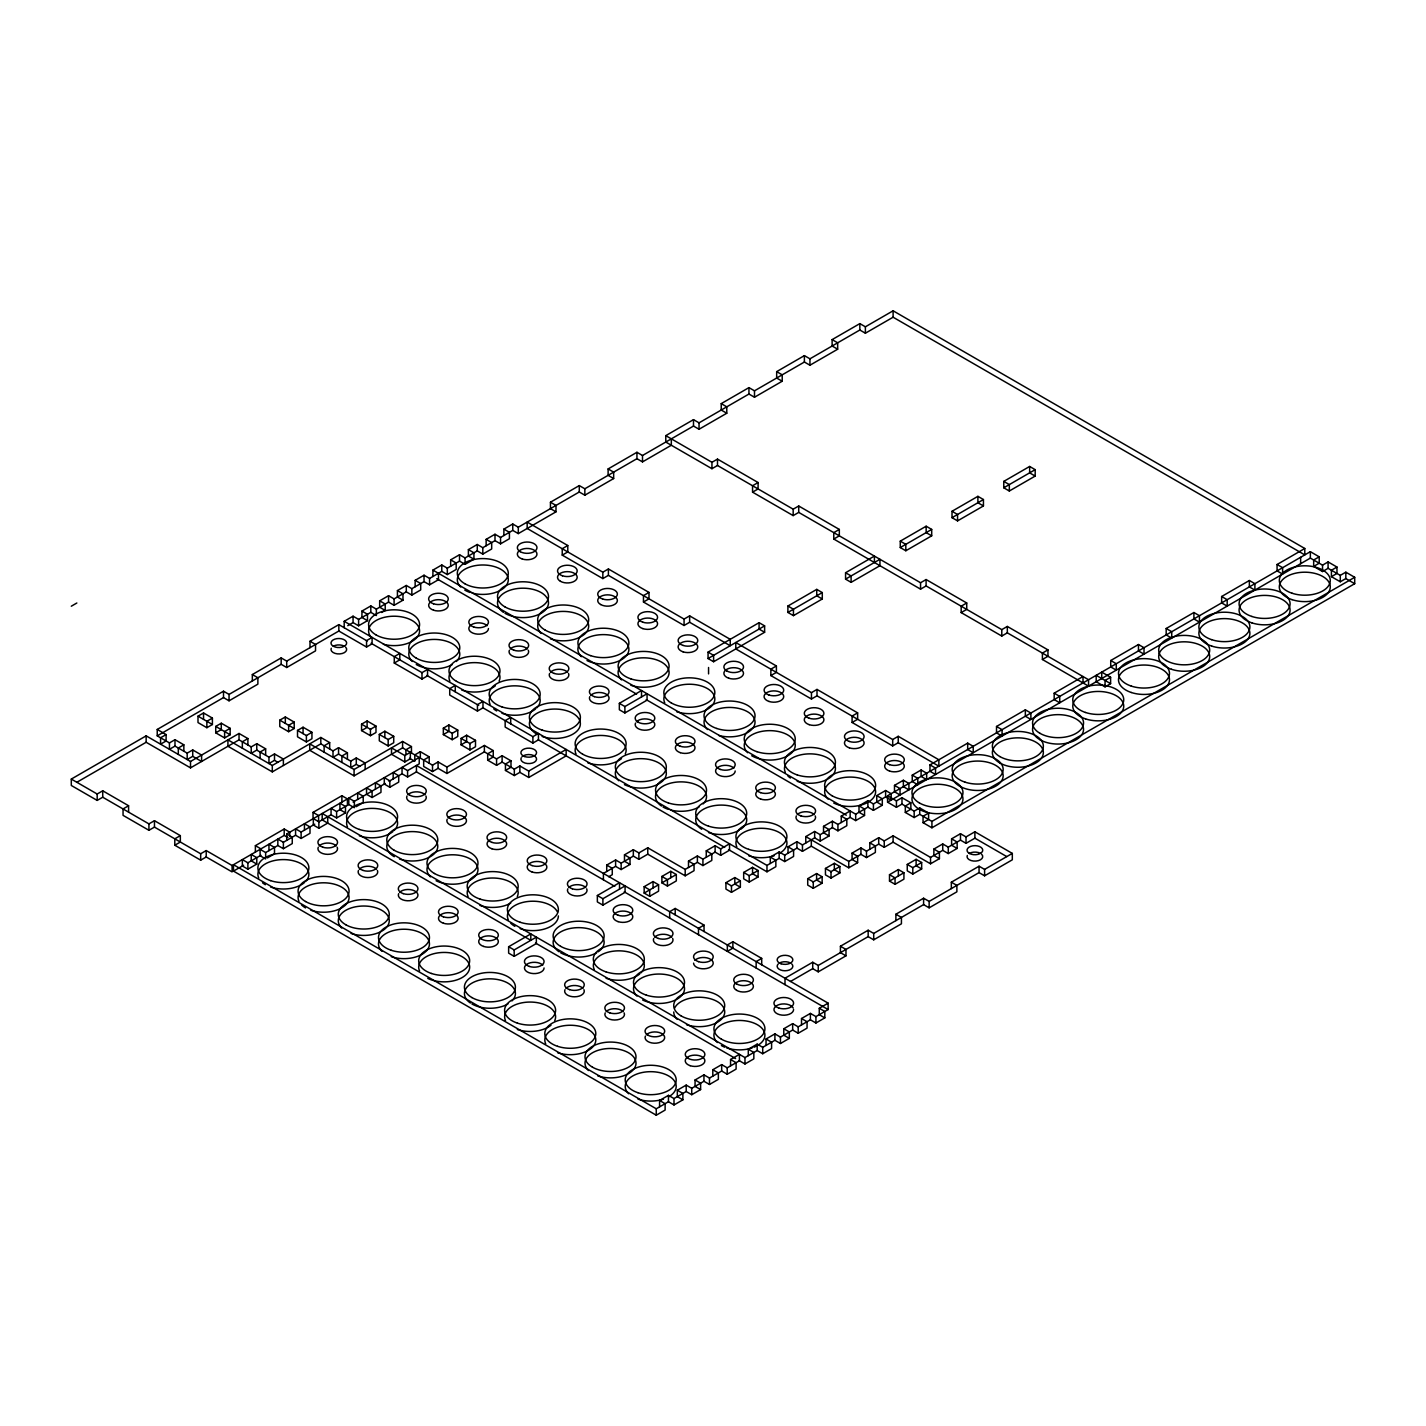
<?xml version="1.0" encoding="UTF-8"?>
<svg xmlns="http://www.w3.org/2000/svg" width="1426" height="1426" viewBox="0 0 1426 1426"><rect width="100%" height="100%" fill="white"/><g stroke="black" fill="none" stroke-linecap="round" stroke-linejoin="round"><path stroke-width="1.5" d="M71.3 606.21L76.844 603.002M344.201 627.725L344.201 621.308L353.06 616.192L358.603 619.401L370.813 612.36L376.357 615.551L376.357 609.152L370.813 605.943L361.937 611.077L361.937 617.476L367.48 620.666L367.48 614.267L361.937 611.077M379.673 600.827L385.216 604.036L385.216 610.435L379.673 607.226L379.673 600.827L388.549 595.712L394.093 598.902L406.285 591.861L411.847 595.07L420.706 589.936L420.706 583.537L415.162 580.346L415.162 586.746M397.426 590.578L402.97 593.786L402.97 600.186L397.426 596.995L397.426 590.578L406.285 585.462L411.847 588.671L424.039 581.63L429.582 584.82L438.459 579.705L438.459 573.305M415.162 580.346L424.039 575.213L429.582 578.421L441.775 571.38L447.318 574.571L456.195 569.455L456.195 563.056L450.652 559.848L450.652 566.247M432.916 576.496L432.916 570.097L441.775 564.981L447.318 568.172L459.529 561.131L465.072 564.34L473.931 559.206L473.931 552.807L468.388 549.616L468.388 556.015L473.931 559.206M450.652 559.848L459.529 554.732L465.072 557.94L477.264 550.882L482.808 554.09L491.685 548.974L491.685 542.575L486.141 539.367L486.141 545.766M468.388 549.616L477.264 544.482L482.808 547.691L495 540.65L500.544 543.841L509.421 538.725L509.421 532.326L503.877 529.117L503.877 535.516M486.141 539.367L495 534.251L500.544 537.442L512.754 530.401L518.298 533.609L555.997 511.827L555.997 505.428L550.454 502.237L550.454 508.636L555.997 511.827M503.877 529.117L512.754 524.002L518.298 527.21L579.277 491.988L584.838 495.196L613.661 478.548L613.661 472.149L608.118 468.94L608.118 475.339L613.661 478.548M550.454 502.237L579.277 485.589L584.838 488.779L636.941 458.691L642.502 461.899L671.325 445.251L671.325 438.851M608.118 468.94L636.941 452.292L642.502 455.5L693.499 426.053L699.043 429.244L726.779 413.237L726.779 406.838L721.235 403.629L721.235 410.046L726.779 413.237M839.326 529.438L833.782 532.647L833.782 539.046L839.326 535.837L839.326 529.438L798.72 505.998L793.177 509.189L717.492 465.5L711.948 468.708L665.782 442.042L665.782 435.643L693.499 419.636L699.043 422.845L748.953 394.039L754.497 397.23L782.214 381.223L782.214 374.824L776.671 371.633L776.671 378.033L782.214 381.223M721.235 403.629L748.953 387.622L754.497 390.831L804.389 362.026L809.95 365.216L837.668 349.21L837.668 342.81L832.124 339.62L832.124 346.019L837.668 349.21M776.671 371.633L804.389 355.627L809.95 358.817L859.842 330.012L865.386 333.203L893.104 317.214L1304.79 554.892L1304.79 548.493L893.104 310.797L865.386 326.804L859.842 323.613L832.124 339.62M180.336 835.636L174.792 838.827L174.792 845.226L180.336 842.035L180.336 835.636L154.471 820.699L148.928 823.889L102.725 797.223L97.182 800.414L71.3 785.476L71.3 779.077L146.147 735.852L190.514 761.466L239.033 733.463L247.892 738.579L247.892 744.978M183.847 751.217L183.847 744.818L174.988 739.702L169.444 742.91L157.234 735.852L157.234 729.452L223.508 691.2L229.051 694.409L281.172 664.32L286.715 667.511L315.538 650.862L315.538 644.463L309.995 641.272L309.995 647.671M252.331 680.968L252.331 674.551L281.172 657.903L286.715 661.111L338.835 631.023L366.553 647.03L372.097 643.821L372.097 637.422L366.553 640.63L366.553 647.03M309.995 641.272L338.835 624.624L367.248 641.04M77.057 782.161L146.147 742.269L190.514 767.865L239.033 739.862L251.226 746.903L256.769 743.695L265.646 748.828L265.646 755.227M157.234 735.852L223.508 697.599L229.051 700.808L257.874 684.159L257.874 677.76L252.331 674.551M347.748 625.675L353.06 622.592L358.603 625.8L367.48 620.666M376.357 609.152L388.549 602.111L394.093 605.301L402.97 600.186M166.111 734.586L160.568 737.777L160.568 744.176L166.111 740.985L166.111 734.586L157.234 729.452M198 716.173L203.544 712.964L212.403 718.098L212.403 724.497L206.859 727.706L198 722.572L198 716.173L212.403 724.497M381.669 612.485L385.216 610.435M212.403 718.098L206.859 721.289L206.859 727.706M187.18 753.142L187.18 759.541L192.724 756.35L201.601 761.466L201.601 755.067L192.724 749.951L187.18 753.142L174.988 746.101L169.444 749.31L169.444 742.91M71.3 779.077L97.182 794.015L102.725 790.806L128.59 805.743L128.59 812.16M183.847 744.818L178.303 748.026L178.303 754.425M215.736 726.422L221.28 723.214L230.156 728.33L230.156 734.746L224.613 737.937L215.736 732.821L215.736 726.422L230.156 734.746M215.736 732.821L221.28 729.613L221.28 723.214M230.156 728.33L224.613 731.538L224.613 737.937M562.236 555.124L567.78 551.933L567.78 545.534L562.236 548.725L562.236 555.124L602.841 578.582L608.403 575.373L684.07 619.08L689.631 615.872L730.237 639.329L730.237 645.728L689.631 622.271L684.07 625.479L643.465 602.022L643.465 595.622L649.008 592.432L649.008 598.831L643.465 602.022M665.782 435.643L711.948 462.291L717.492 459.101L758.097 482.541L758.097 488.94L752.554 492.148L752.554 485.749L758.097 482.541M128.59 805.743L123.046 808.952L123.046 815.351L148.928 830.288L154.471 827.098L200.674 853.764L206.217 850.573L232.099 865.511L284.22 835.422L287.909 837.543M247.892 738.579L242.349 741.787L242.349 748.187M279.781 720.166L285.325 716.975L294.202 722.091L294.202 728.49L288.64 731.698L279.781 726.583L279.781 720.166L294.202 728.49M394.271 663.037L399.815 659.828L399.815 653.429L394.271 656.637L394.271 663.037L421.989 679.043L427.55 675.835L427.55 669.436L421.989 672.644L371.099 643.251M294.202 722.091L288.64 725.299L288.64 731.698M283.382 765.477L283.382 759.06L274.505 753.944L268.961 757.153L256.769 750.112L251.226 753.302L251.226 746.903M265.646 748.828L260.102 752.019L260.102 758.436M297.517 730.415L303.061 727.224L311.938 732.34L311.938 738.739L306.394 741.948L297.517 736.814L297.517 730.415L306.608 735.673M311.938 732.34L306.394 735.531L306.394 741.948M278.052 762.393L274.505 760.343L268.961 763.552L268.961 757.153M567.78 545.534L527.174 522.076L527.174 528.476L602.841 572.183L608.403 568.974L649.008 592.432M347.427 759.22L347.427 752.821L338.55 747.705L333.007 750.914L320.814 743.855L272.295 771.876L227.928 746.261L227.928 739.862L272.295 765.477L320.814 737.456L329.673 742.59L329.673 748.989M329.673 742.59L324.13 745.78L324.13 752.179M361.562 724.176L367.106 720.968L375.983 726.101L375.983 732.501L370.439 735.691L361.562 730.575L361.562 724.176L370.653 729.417M361.562 730.575L367.106 727.385L367.106 720.968M375.983 726.101L370.439 729.292L370.439 735.691M365.163 769.47L365.163 763.07L356.286 757.955L350.743 761.145L338.55 754.104L333.007 757.313L333.007 750.914M347.427 752.821L341.884 756.03L341.884 762.429M379.298 734.426L384.842 731.217L393.719 736.333L393.719 742.75L388.175 745.941L379.298 740.825L379.298 734.426L388.389 739.666M393.719 736.333L388.175 739.541L388.175 745.941M359.833 766.404L356.286 764.354L350.743 767.545L350.743 761.145M752.554 492.148L793.177 515.606L798.72 512.397L920.554 582.735L926.098 579.544L966.721 602.984L966.721 609.383L961.177 612.592L961.177 606.193L966.721 602.984M614.766 886.366L416.445 771.876L407.586 776.992L402.043 773.801L402.043 767.384L407.586 770.593L419.226 763.873L419.226 757.473L402.595 747.866L354.076 775.869L309.727 750.272L309.727 743.855L354.076 769.47L402.595 741.467L411.454 746.582L411.454 752.981M174.792 845.226L200.674 860.163L206.217 856.973L232.099 871.91L232.099 865.511M411.454 746.582L405.911 749.791L405.911 754.051M443.343 728.169L448.887 724.978L457.764 730.094L457.764 736.493L452.22 739.702L443.343 734.586L443.343 728.169L452.434 733.427M477.443 711.057L482.986 707.849L482.986 701.449L477.443 704.64L477.443 711.057L449.725 695.05L449.725 688.651L455.268 685.443L455.268 691.842M404.806 755.548L410.349 752.34L410.349 758.757L404.806 761.947L391.508 754.265L391.508 747.866L404.806 755.548L404.806 761.947M443.343 734.586L448.887 731.378L448.887 724.978M255.379 852.071L255.379 845.654L284.22 829.005L289.763 832.214L289.763 836.492M313.043 818.774L313.043 812.374L341.884 795.726L347.427 798.916L347.427 805.333M429.208 763.231L429.208 756.832L420.331 751.698L414.788 754.907L414.788 761.306L409.458 758.24M457.764 730.094L452.22 733.303L452.22 739.702M286.715 840.377L286.715 833.978L419.226 757.473M429.208 756.832L423.665 760.022L423.665 766.439L432.524 771.555L438.085 768.347L446.944 773.48L484.377 751.859L496.569 758.899L502.112 755.709L510.989 760.824L510.989 767.224L505.446 770.432L505.446 764.033L510.989 760.824M461.079 738.418L466.623 735.228L475.5 740.344L475.5 746.743L469.956 749.951L461.079 744.818L461.079 738.418L470.188 743.677M682.876 1099.838L677.332 1096.63L677.332 1090.23L682.876 1093.421L682.876 1099.838L673.999 1104.954L668.455 1101.745L656.263 1108.786L233.472 864.709L233.472 871.108L243.632 865.243M247.464 863.033L260.922 855.261M265.646 852.534L265.646 858.951L260.102 855.743L260.102 849.343L265.646 852.534L277.838 845.493L283.382 848.702L292.259 843.586L292.259 837.169L286.715 833.978M277.838 845.493L277.838 839.094L283.382 842.303L295.574 835.262L301.118 838.452L309.995 833.337L309.995 826.937L304.451 823.729L304.451 830.128M295.574 835.262L295.574 828.845L301.118 832.053L314.754 824.192M327.73 816.688L327.73 823.087L318.871 828.221L313.328 825.012L313.328 818.613L318.871 821.804L331.064 814.763L336.607 817.971L345.484 812.856L345.484 806.439L339.941 803.248L339.941 809.647L345.484 812.856M331.064 814.763L331.064 808.364L336.607 811.572L348.8 804.531L354.361 807.722L354.361 801.323L348.8 798.114L348.8 804.531M353.095 802.054L385.216 783.498M388.995 781.323L402.221 773.694M461.079 744.818L466.623 741.627L466.623 735.228M247.892 869.183L247.892 862.783L242.349 859.593L242.349 865.992L247.892 869.183L256.769 864.067L256.769 857.668L251.226 854.459L251.226 860.858L256.769 864.067M267.411 857.917L274.505 853.817L274.505 847.418L268.961 844.228L268.961 850.627M356.126 806.706L363.22 802.606L363.22 796.207L357.676 792.999L357.676 799.398M372.097 797.49L372.097 791.073L366.553 787.883L366.553 794.282L372.097 797.49L380.974 792.357L380.974 785.958L375.43 782.749L375.43 789.166M389.833 787.241L389.833 780.842L384.289 777.633L384.289 784.033L389.833 787.241L398.71 782.125L398.71 775.708L393.166 772.518L393.166 778.917M420.331 751.698L420.331 758.115L432.524 765.156L438.085 761.947L446.944 767.063L484.377 745.459L493.253 750.593L493.253 756.992L487.692 760.183L487.692 753.784L493.253 750.593M475.5 740.344L469.956 743.534L469.956 749.951M482.558 707.599L532.896 736.654L538.44 733.463L538.44 739.862L532.896 743.071L505.16 727.064L505.16 720.647L510.704 717.456L510.704 723.855M487.692 760.183L496.569 765.316L502.112 762.108L514.323 769.149L519.866 765.958L528.725 771.074L566.158 749.47L566.158 755.869L528.725 777.473L519.866 772.357L514.323 775.548L505.446 770.432M624.891 712.947L624.891 706.547L647.065 693.749L647.065 700.148L624.891 712.947L619.347 709.756L619.347 703.339L641.522 690.54L641.522 696.94M708.062 652.128L759.078 622.681L764.621 625.871L764.621 632.271L713.606 661.735L708.062 658.527L708.062 652.128L713.606 655.336L713.606 661.735M787.901 606.032L816.741 589.384L822.285 592.592L822.285 598.991L793.444 615.64L787.901 612.431L787.901 606.032L793.444 609.223L793.444 615.64M845.565 579.134L879.949 559.295L879.949 565.694L851.108 582.343L845.565 579.134L845.565 572.735L874.405 556.087L874.405 562.486M900.269 541.149L926.151 526.212L931.695 529.42L931.695 535.82L905.813 550.757L900.269 547.548L900.269 541.149L905.813 544.358L905.813 550.757M952.015 511.274L977.897 496.337L983.441 499.546L983.441 505.945L957.559 520.882L952.015 517.674L952.015 511.274L957.559 514.483L957.559 520.882M1003.779 481.4L1029.643 466.462L1035.187 469.653L1035.187 476.07L1009.323 491.007L1003.779 487.799L1003.779 481.4L1009.323 484.59L1009.323 491.007M708.062 658.527L764.621 625.871M787.901 612.431L822.285 592.592M900.269 547.548L931.695 529.42M952.015 517.674L983.441 499.546M1003.779 487.799L1035.187 469.653M770.86 675.567L776.404 672.377L776.404 665.978L770.86 669.168L770.86 675.567L811.465 699.025L817.009 695.817L892.694 739.524L898.237 736.315L938.861 759.773L938.861 766.172L898.237 742.714L892.694 745.923L852.088 722.465L852.088 716.066L857.632 712.875L857.632 719.274L852.088 722.465M833.782 539.046L920.554 589.152L926.098 585.943L1001.783 629.632L1007.326 626.442L1047.95 649.882L1047.95 656.281L1042.406 659.489L1042.406 653.09L1047.95 649.882M776.404 665.978L735.78 642.52L735.78 648.919L811.465 692.626L817.009 689.418L857.632 712.875M961.177 612.592L1001.783 636.049L1007.326 632.841L1088.555 679.739L1088.555 686.138L1042.406 659.489M606.727 871.482L606.727 865.083L615.604 859.967L621.148 863.158L633.34 856.117L638.884 859.325L647.76 854.192L685.193 875.814L694.052 870.68L694.052 864.281L688.508 861.09L688.508 867.489M624.481 854.834L630.025 858.042L630.025 864.441L624.481 861.251L624.481 854.834L633.34 849.718L638.884 852.926L647.76 847.793L685.193 869.397L697.385 862.356L702.929 865.564L711.806 860.448L711.806 854.031L706.262 850.841L706.262 857.24M630.025 864.441L621.148 869.557L615.604 866.366L603.412 873.407L603.412 879.806M608.724 876.74L612.271 874.691L612.271 868.291L606.727 865.083M514.18 956.347L514.18 949.93L536.354 937.132L536.354 943.531L514.18 956.347L508.636 953.138L508.636 946.739L530.811 933.923L530.811 940.34L322.187 819.897L322.187 813.48L744.978 1057.575L757.17 1050.534L762.714 1053.743L771.591 1048.609L771.591 1042.21L766.047 1039.001L766.047 1045.418M602.895 905.118L602.895 898.719L625.069 885.92L625.069 892.32L602.895 905.118L597.351 901.927L597.351 895.51L619.526 882.712L619.526 889.111M644.16 886.687L653.037 881.571L658.58 884.762L658.58 891.179L649.703 896.294L644.16 893.086L644.16 886.687L649.703 889.895L649.703 896.294M661.896 876.455L670.773 871.322L676.316 874.53L676.316 880.929L667.439 886.045L661.896 882.854L661.896 876.455L667.439 879.646L667.439 886.045M688.508 861.09L697.385 855.957L702.929 859.165L715.121 852.124L720.665 855.315L729.542 850.199L729.542 843.8L720.665 848.916L715.121 845.725L706.262 850.841M644.16 893.086L658.58 884.762M661.896 882.854L676.316 874.53M704.034 931.499L704.034 925.1L675.211 908.451L669.667 911.66L669.667 918.059M725.941 882.694L734.818 877.56L740.361 880.769L740.361 887.168L731.485 892.302L725.941 889.093L725.941 882.694L731.485 885.885L731.485 892.302M743.677 872.445L752.554 867.329L758.097 870.52L758.097 876.937L749.22 882.052L743.677 878.844L743.677 872.445L749.22 875.653L749.22 882.052M770.29 863.479L770.29 857.079L779.166 851.964L784.71 855.154L796.92 848.114L802.464 851.322L811.323 846.188L848.755 867.81L857.632 862.677L857.632 856.277L852.088 853.087L852.088 859.486L857.632 862.677M788.043 853.247L788.043 846.83L796.92 841.714L802.464 844.923L814.656 837.882L820.2 841.073L829.076 835.957L829.076 829.558L823.533 826.349L823.533 832.748L829.076 835.957M805.779 842.998L805.779 836.599L814.656 831.465L820.2 834.673L832.392 827.633L837.935 830.823L846.812 825.707L846.812 819.308L841.269 816.1L841.269 822.517M823.533 826.349L832.392 821.233L837.935 824.424L850.146 817.383L855.689 820.592L864.548 815.458L864.548 809.059L859.005 805.868L859.005 812.267L864.548 815.458M841.269 816.1L850.146 810.984L850.146 817.383M859.005 805.868L867.881 800.735L873.425 803.943L885.617 796.902L891.179 800.093L891.179 793.694L885.617 790.503L876.758 795.619L876.758 802.018L882.302 805.227L882.302 798.827L876.758 795.619M894.494 785.37L900.038 788.578L900.038 794.977L894.494 791.769L894.494 785.37L903.371 780.254L908.915 783.462L908.915 789.861L903.371 786.653L903.371 780.254M912.248 775.138L917.791 778.329L917.791 784.728L912.248 781.537L912.248 775.138L921.107 770.004L926.65 773.213L926.65 779.612L921.107 776.404L921.107 770.004M929.984 764.889L935.527 768.097L935.527 774.496L929.984 771.288L929.984 764.889L967.684 743.124L973.227 746.315L973.227 752.714L967.684 749.523L967.684 743.124M996.524 726.476L1002.068 729.666L1002.068 736.083L996.524 732.875L996.524 726.476L1025.347 709.827L1030.891 713.036L1030.891 719.435L1025.347 716.226L1025.347 709.827M1054.188 693.179L1059.732 696.387L1059.732 702.786L1054.188 699.578L1054.188 693.179L1083.011 676.53L1083.011 682.929M1110.729 660.523L1116.273 663.732L1116.273 670.131L1110.729 666.94L1110.729 660.523L1138.465 644.516L1144.008 647.725L1144.008 654.124L1138.465 650.933L1138.465 644.516M1166.183 628.51L1171.726 631.718L1171.726 638.117L1166.183 634.926L1166.183 628.51L1193.901 612.52L1199.444 615.711L1199.444 622.11L1193.901 618.92L1193.901 612.52M1221.636 596.514L1227.18 599.704L1227.18 606.103L1221.636 602.913L1221.636 596.514L1249.354 580.507L1254.898 583.697L1254.898 590.097L1249.354 586.906L1249.354 580.507M1277.072 564.5L1282.616 567.691L1282.616 574.09L1277.072 570.899L1277.072 564.5L1304.79 548.493M731.271 886.027L740.361 880.769M749.006 875.778L758.097 870.52M344.201 621.308L766.974 865.404L779.166 858.363L784.71 861.554L793.587 856.438L793.587 850.039L788.043 846.83M432.916 570.097L855.689 814.193L867.881 807.134L873.425 810.342L882.302 805.227M928.593 813.07L923.05 816.26L923.05 822.659L928.593 819.469L928.593 813.07L919.717 807.936L914.173 811.144L901.981 804.104L896.437 807.294L887.56 802.178L887.56 795.779L1310.351 551.684L1319.21 556.817L1319.21 563.217L1313.667 566.407L1313.667 560.008L1319.21 556.817M728.543 849.611L766.974 871.803L775.851 866.687L775.851 860.288L770.29 857.079M887.56 802.178L1310.351 558.101L1322.544 565.142L1328.087 561.933L1336.964 567.049L1336.964 573.466L1331.421 576.657L1331.421 570.257L1336.964 567.049M887.56 795.779L896.437 800.895L901.981 797.704L910.857 802.82L910.857 809.219L905.314 812.428L905.314 806.029L910.857 802.82M1110.604 677.261L1105.061 680.452L1105.061 686.851L1110.604 683.66L1110.604 677.261L1101.728 672.127L1101.728 678.544M704.034 925.1L698.49 928.308L698.49 934.707M1313.667 566.407L1322.544 571.541L1328.087 568.332L1340.28 575.373L1345.823 572.183L1354.7 577.298L1354.7 583.697L931.927 827.793L923.05 822.659M807.722 878.683L816.599 873.568L822.142 876.776L822.142 883.175L813.266 888.291L807.722 885.083L807.722 878.683L813.266 881.892L813.266 888.291M825.458 868.452L834.335 863.318L839.878 866.527L839.878 872.926L831.019 878.042L825.458 874.851L825.458 868.452L831.019 871.643L831.019 878.042M852.088 853.087L860.947 847.953L866.491 851.162L878.701 844.121L884.245 847.311L893.104 842.196L930.536 863.8L939.413 858.684L939.413 852.285L933.87 849.076L933.87 855.475L939.413 858.684M869.824 849.236L869.824 842.837L878.701 837.722L884.245 840.912L893.104 835.796L930.536 857.4L942.729 850.359L948.272 853.568L957.149 848.434L957.149 842.035L951.605 838.827L951.605 845.244L957.149 848.434M905.314 812.428L914.173 817.544L919.717 814.353L931.927 821.394L1354.7 577.298M813.052 882.017L822.142 876.776M830.788 871.767L839.878 866.527M805.779 836.599L848.755 861.393L860.947 854.352L866.491 857.561L875.368 852.445L875.368 846.028L869.824 842.837M1331.421 576.657L1340.28 581.772L1345.823 578.582L1354.7 583.697M732.875 941.748L727.331 944.957L727.331 951.356L732.875 948.147L732.875 941.748L761.698 958.397L761.698 964.796M889.503 874.691L898.38 869.557L903.924 872.765L903.924 879.165L895.047 884.298L889.503 881.09L889.503 874.691L895.047 877.881L895.047 884.298M907.257 864.441L916.116 859.325L921.659 862.516L921.659 868.933L912.8 874.049L907.257 870.84L907.257 864.441L912.8 867.65L912.8 874.049M933.87 849.076L942.729 843.96L948.272 847.151L960.482 840.11L966.026 843.319L974.885 838.185L1006.703 856.563M951.605 838.827L960.482 833.711L966.026 836.919L974.885 831.786L1012.317 853.408L1012.317 859.807L984.6 875.814L979.056 872.605L929.146 901.41L923.602 898.22L895.885 914.226L895.885 920.626M889.503 881.09L903.924 872.765M912.569 867.774L921.659 862.516M761.698 958.397L756.154 961.605L756.154 968.004M895.885 914.226L901.428 917.417L901.428 923.816L873.71 939.823L868.167 936.632L818.257 965.438L812.713 962.247L784.995 978.236L784.995 984.653M840.431 946.24L845.975 949.431L845.975 955.83L840.431 952.639L840.431 946.24L868.167 930.233L873.71 933.424L923.602 904.619L929.146 907.827L956.882 891.82L956.882 885.403L951.338 882.213L951.338 888.612M951.338 882.213L979.056 866.206L984.6 869.397L1012.317 853.408M790.539 981.445L812.713 968.646L818.257 971.837L845.975 955.83M659.578 1106.879L659.578 1100.48L668.455 1095.346L673.999 1098.555L686.191 1091.514L691.735 1094.705L700.612 1089.589L700.612 1083.19L695.068 1079.981L695.068 1086.38L700.612 1089.589M677.332 1090.23L686.191 1085.097L691.735 1088.305L703.945 1081.264L709.488 1084.473L718.365 1079.339L718.365 1072.94L712.804 1069.732L712.804 1076.149M695.068 1079.981L703.945 1074.865L709.488 1078.056L721.681 1071.015L727.224 1074.224L736.101 1069.108L736.101 1062.691L730.558 1059.5L730.558 1065.899M712.804 1069.732L721.681 1064.616L727.224 1067.824L739.434 1060.784L739.434 1054.367L730.558 1059.5M748.293 1055.65L748.293 1049.251L757.17 1044.135L762.714 1047.326L774.906 1040.285L780.45 1043.493L789.327 1038.378L789.327 1031.961L783.783 1028.77L783.783 1035.169L789.327 1038.378M766.047 1039.001L774.906 1033.886L780.45 1037.094L792.66 1030.053L798.203 1033.244L807.063 1028.128L807.063 1021.729L801.519 1018.52L801.519 1024.92M783.783 1028.77L792.66 1023.636L798.203 1026.845L810.396 1019.804L815.939 1022.995L824.816 1017.879L824.816 1011.48L819.273 1008.271L819.273 1014.688L824.816 1017.879M801.519 1018.52L810.396 1013.405L815.939 1016.595L828.132 1009.555L828.132 1003.155L416.445 765.477L416.445 771.876M819.273 1008.271L828.132 1003.155M233.472 871.108L656.263 1115.203L665.122 1110.07L665.122 1103.671L659.578 1100.48M739.203 1060.641L744.978 1063.974L753.837 1058.858L753.837 1052.459L748.293 1049.251M1035.187 476.07L1029.643 472.862L1029.643 466.462M983.441 505.945L977.897 502.736L977.897 496.337M931.695 535.82L926.151 532.611L926.151 526.212M1110.604 683.66L1096.184 675.336L1096.184 681.735L1105.061 686.851M845.565 572.735L851.108 575.944L851.108 582.343M822.285 598.991L816.741 595.783L816.741 589.384M764.621 632.271L759.078 629.08L759.078 622.681M436.748 578.724L636.602 694.105M646.21 699.649L846.313 815.173M921.659 868.933L916.116 865.725L916.116 859.325M619.347 703.339L624.891 706.547M839.878 872.926L834.335 869.717L834.335 863.318M822.142 883.175L816.599 879.967L816.599 873.568M426.82 675.425L478.708 705.389M538.279 739.773L724.693 847.4M758.097 876.937L752.554 873.728L752.554 867.329M740.361 887.168L734.818 883.977L734.818 877.56M624.231 891.838L828.132 1009.555M597.351 895.51L602.895 898.719M313.043 812.374L318.586 815.565L318.586 821.964M535.499 943.049L735.602 1058.573M508.636 946.739L514.18 949.93M255.379 845.654L260.922 848.862M1345.823 572.183L1345.823 578.582M1340.28 575.373L1340.28 581.772M1328.087 561.933L1328.087 568.332M1322.544 565.142L1322.544 571.541M1310.351 551.684L1310.351 558.101M1300.637 557.299L1300.637 563.698M1007.326 626.442L1007.326 632.841M1001.783 629.632L1001.783 636.049M984.6 869.397L984.6 875.814M979.056 866.206L979.056 872.605M974.885 831.786L974.885 838.185M966.026 836.919L966.026 843.319M960.482 833.711L960.482 840.11M948.272 847.151L948.272 853.568M942.729 843.96L942.729 850.359M931.927 821.394L931.927 827.793M930.536 857.4L930.536 863.8M929.146 901.41L929.146 907.827M926.098 579.544L926.098 585.943M923.602 898.22L923.602 904.619M920.554 582.735L920.554 589.152M919.717 807.936L919.717 814.353M914.173 811.144L914.173 817.544M901.981 797.704L901.981 804.104M898.38 869.557L898.38 875.974M898.237 736.315L898.237 742.714M896.437 800.895L896.437 807.294M893.104 310.797L893.104 317.214M893.104 835.796L893.104 842.196M892.694 739.524L892.694 745.923M885.617 790.503L885.617 796.902M884.245 840.912L884.245 847.311M878.701 837.722L878.701 844.121M873.71 933.424L873.71 939.823M873.425 803.943L873.425 810.342M868.167 930.233L868.167 936.632M867.881 800.735L867.881 807.134M866.491 851.162L866.491 857.561M865.386 326.804L865.386 333.203M860.947 847.953L860.947 854.352M859.842 323.613L859.842 330.012M855.689 814.193L855.689 820.592M848.755 861.393L848.755 867.81M837.935 824.424L837.935 830.823M832.392 821.233L832.392 827.633M820.2 834.673L820.2 841.073M818.257 965.438L818.257 971.837M817.009 689.418L817.009 695.817M815.939 1016.595L815.939 1022.995M814.656 831.465L814.656 837.882M812.713 962.247L812.713 968.646M811.465 692.626L811.465 699.025M811.323 839.789L811.323 846.188M810.396 1013.405L810.396 1019.804M809.95 358.817L809.95 365.216M804.389 355.627L804.389 362.026M802.464 844.923L802.464 851.322M798.72 505.998L798.72 512.397M798.203 1026.845L798.203 1033.244M796.92 841.714L796.92 848.114M793.177 509.189L793.177 515.606M792.66 1023.636L792.66 1030.053M784.71 855.154L784.71 861.554M780.45 1037.094L780.45 1043.493M779.166 851.964L779.166 858.363M774.906 1033.886L774.906 1040.285M766.974 865.404L766.974 871.803M762.714 1047.326L762.714 1053.743M757.17 1044.135L757.17 1050.534M754.497 390.831L754.497 397.23M748.953 387.622L748.953 394.039M744.978 1057.575L744.978 1063.974M727.224 1067.824L727.224 1074.224M721.681 1064.616L721.681 1071.015M720.665 848.916L720.665 855.315M717.492 459.101L717.492 465.5M715.121 845.725L715.121 852.124M711.948 462.291L711.948 468.708M709.488 1078.056L709.488 1084.473M708.562 667.493L708.562 673.892M703.945 1074.865L703.945 1081.264M702.929 859.165L702.929 865.564M699.043 422.845L699.043 429.244M697.385 855.957L697.385 862.356M693.499 419.636L693.499 426.053M691.735 1088.305L691.735 1094.705M689.631 615.872L689.631 622.271M686.191 1085.097L686.191 1091.514M685.193 869.397L685.193 875.814M684.07 619.08L684.07 625.479M675.211 908.451L675.211 914.868M673.999 1098.555L673.999 1104.954M670.773 871.322L670.773 877.721M668.455 1095.346L668.455 1101.745M656.263 1108.786L656.263 1115.203M653.037 881.571L653.037 887.97M647.76 847.793L647.76 854.192M642.502 455.5L642.502 461.899M638.884 852.926L638.884 859.325M636.941 452.292L636.941 458.691M633.34 849.718L633.34 856.117M621.148 863.158L621.148 869.557M615.604 859.967L615.604 866.366M608.403 568.974L608.403 575.373M602.841 572.183L602.841 578.582M584.838 488.779L584.838 495.196M579.277 485.589L579.277 491.988M532.896 736.654L532.896 743.071M528.725 771.074L528.725 777.473M519.866 765.958L519.866 772.357M518.298 527.21L518.298 533.609M514.323 769.149L514.323 775.548M512.754 524.002L512.754 530.401M502.112 755.709L502.112 762.108M500.544 537.442L500.544 543.841M496.569 758.899L496.569 765.316M495 534.251L495 540.65M484.377 745.459L484.377 751.859M482.808 547.691L482.808 554.09M477.264 544.482L477.264 550.882M465.072 557.94L465.072 564.34M459.529 554.732L459.529 561.131M447.318 568.172L447.318 574.571M446.944 767.063L446.944 773.48M441.775 564.981L441.775 571.38M438.085 761.947L438.085 768.347M432.524 765.156L432.524 771.555M429.582 578.421L429.582 584.82M424.039 575.213L424.039 581.63M421.989 672.644L421.989 679.043M411.847 588.671L411.847 595.07M407.586 770.593L407.586 776.992M406.285 585.462L406.285 591.861M402.595 741.467L402.595 747.866M394.093 598.902L394.093 605.301M388.549 595.712L388.549 602.111M384.842 731.217L384.842 737.616M370.813 605.943L370.813 612.36M358.603 619.401L358.603 625.8M356.286 757.955L356.286 764.354M354.076 769.47L354.076 775.869M353.06 616.192L353.06 622.592M341.884 795.726L341.884 802.125M338.835 624.624L338.835 631.023M338.55 747.705L338.55 754.104M336.607 811.572L336.607 817.971M320.814 737.456L320.814 743.855M318.871 821.804L318.871 828.221M303.061 727.224L303.061 733.624M301.118 832.053L301.118 838.452M286.715 661.111L286.715 667.511M285.325 716.975L285.325 723.374M284.22 829.005L284.22 835.422M283.382 842.303L283.382 848.702M281.172 657.903L281.172 664.32M274.505 753.944L274.505 760.343M272.295 765.477L272.295 771.876M256.769 743.695L256.769 750.112M239.033 733.463L239.033 739.862M229.051 694.409L229.051 700.808M223.508 691.2L223.508 697.599M206.217 850.573L206.217 856.973M203.544 712.964L203.544 719.381M200.674 853.764L200.674 860.163M192.724 749.951L192.724 756.35M190.514 761.466L190.514 767.865M174.988 739.702L174.988 746.101M154.471 820.699L154.471 827.098M148.928 823.889L148.928 830.288M146.147 735.852L146.147 742.269M102.725 790.806L102.725 797.223M97.182 794.015L97.182 800.414M521.987 756.76A7.843 4.528 0 0 1 535.213 756.511A7.843 4.528 0 0 1 529.991 763.534A7.843 4.528 0 0 1 521.185 757.848M345.627 647.172A7.843 4.528 0 0 1 339.851 653.91A7.843 4.528 0 0 1 331.26 648.26M333.292 646.228A7.843 4.528 0 0 0 346.393 644.195A7.843 4.528 0 0 0 336.803 638.652A7.843 4.528 0 0 0 333.292 646.228A7.843 4.528 0 0 1 344.379 646.228M419.565 970.946A25.49 14.706 0 0 1 445.661 952.461A25.49 14.706 0 0 1 467.853 972.585A25.49 14.706 0 0 1 427.782 978.414M341.705 928.076A25.49 14.706 0 0 1 359.352 906.241A25.49 14.706 0 0 1 388.87 923.282A25.49 14.706 0 0 1 351.028 933.46M258.766 878.113A25.49 14.706 0 0 1 286.715 859.718A25.49 14.706 0 0 1 305.449 881.66M304.255 882.747A25.49 14.706 0 0 1 270.637 887.043M265.361 884.708A25.49 14.706 0 0 1 262.509 882.747M470.402 1003.013A25.49 14.706 0 0 1 471.382 983.459A25.49 14.706 0 0 1 505.143 981.748A25.49 14.706 0 0 1 511.987 1000.909M507.941 1003.957A25.49 14.706 0 0 1 471.899 1003.957M628.634 1093.742A25.49 14.706 0 0 1 636.103 1074.331A25.49 14.706 0 0 1 670.238 1076.933A25.49 14.706 0 0 1 668.741 1096.79M663.447 1099.125A25.49 14.706 0 0 1 637.975 1099.125M588.439 1070.534A25.49 14.706 0 0 1 606.086 1048.68A25.49 14.706 0 0 1 635.604 1065.739A25.49 14.706 0 0 1 597.779 1075.917M545.695 1043.779A25.49 14.706 0 0 1 570.311 1025.258A25.49 14.706 0 0 1 594.927 1043.779A25.49 14.706 0 0 1 557.566 1052.709M505.499 1020.57A25.49 14.706 0 0 1 530.115 1002.05A25.49 14.706 0 0 1 554.732 1020.57M550.989 1025.205A25.49 14.706 0 0 1 517.371 1029.501M381.901 951.285A25.49 14.706 0 0 1 399.547 929.449A25.49 14.706 0 0 1 429.066 946.49A25.49 14.706 0 0 1 391.241 956.686M298.961 901.321A25.49 14.706 0 0 1 323.577 882.801A25.49 14.706 0 0 1 348.194 901.321A25.49 14.706 0 0 1 310.832 910.251M305.556 907.916A25.49 14.706 0 0 1 301.51 904.868M646.388 1034.741A9.804 5.651 0 0 1 662.894 1034.331A9.804 5.651 0 0 1 656.566 1043.137A9.804 5.651 0 0 1 645.408 1036.096M624.142 1012.888A9.804 5.651 0 0 1 614.677 1020.018A9.804 5.651 0 0 1 605.212 1012.888M606.193 1011.533A9.804 5.651 0 0 1 623.162 1011.533M583.947 989.68A9.804 5.651 0 0 1 574.482 996.81A9.804 5.651 0 0 1 564.999 989.68M565.979 988.325A9.804 5.651 0 0 1 582.967 988.325M544.072 967.951A9.804 5.651 0 0 1 530.918 973.263A9.804 5.651 0 0 1 526.764 964.315A9.804 5.651 0 0 1 542.771 965.117M399.654 892.284A9.804 5.651 0 0 1 416.16 891.874A9.804 5.651 0 0 1 409.832 900.697A9.804 5.651 0 0 1 398.674 893.656M377.409 870.448A9.804 5.651 0 0 1 367.944 877.56A9.804 5.651 0 0 1 358.461 870.448M359.441 869.076A9.804 5.651 0 0 1 376.428 869.076M337.213 847.24A9.804 5.651 0 0 1 327.73 854.352A9.804 5.651 0 0 1 318.265 847.24M319.246 845.868A9.804 5.651 0 0 1 336.233 845.868M558.368 915.92A25.49 14.706 0 0 1 520.151 928.665M514.875 926.33A25.49 14.706 0 0 1 510.811 923.282M508.28 919.734A25.49 14.706 0 0 1 526.301 901.713A25.49 14.706 0 0 1 557.513 912.123M430.42 876.865A25.49 14.706 0 0 1 449.529 854.887A25.49 14.706 0 0 1 476.908 873.728A25.49 14.706 0 0 1 436.106 880.769M347.481 826.902A25.49 14.706 0 0 1 375.43 808.506A25.49 14.706 0 0 1 394.164 830.449M392.97 831.536A25.49 14.706 0 0 1 359.352 835.832M559.117 951.802A25.49 14.706 0 0 1 561.149 931.641A25.49 14.706 0 0 1 596.121 931.641A25.49 14.706 0 0 1 598.154 951.802M596.656 952.746A25.49 14.706 0 0 1 560.614 952.746M717.349 1042.531A25.49 14.706 0 0 1 726.048 1022.638A25.49 14.706 0 0 1 760.718 1027.077A25.49 14.706 0 0 1 754.033 1047.219M752.162 1047.914A25.49 14.706 0 0 1 726.69 1047.914M724.818 1047.219A25.49 14.706 0 0 1 721.413 1045.579M674.605 1008.146A25.49 14.706 0 0 1 707.938 998.129A25.49 14.706 0 0 1 722.322 1018.182A25.49 14.706 0 0 1 686.494 1024.706M677.154 1019.323A25.49 14.706 0 0 1 673.749 1011.961M636.959 996.114A25.49 14.706 0 0 1 656.067 974.136A25.49 14.706 0 0 1 683.446 992.977A25.49 14.706 0 0 1 642.645 1000.018M594.214 969.359A25.49 14.706 0 0 1 622.164 950.964A25.49 14.706 0 0 1 640.898 972.906M639.704 973.976A25.49 14.706 0 0 1 606.086 978.289M468.067 896.526A25.49 14.706 0 0 1 492.683 878.006A25.49 14.706 0 0 1 517.299 896.526M510.704 903.121A25.49 14.706 0 0 1 479.956 905.457M394.271 856.705A25.49 14.706 0 0 1 403.576 832.481A25.49 14.706 0 0 1 437.675 847.579A25.49 14.706 0 0 1 399.547 859.04M793.587 1009.555A9.804 5.651 0 0 1 779.648 1014.688A9.804 5.651 0 0 1 777.491 1005.223A9.804 5.651 0 0 1 793.248 1008.093M694.89 960.304A9.804 5.651 0 0 1 710.897 959.502A9.804 5.651 0 0 1 706.743 968.468A9.804 5.651 0 0 1 693.589 963.138M672.662 938.468A9.804 5.651 0 0 1 663.179 945.598A9.804 5.651 0 0 1 653.714 938.468M654.694 937.096A9.804 5.651 0 0 1 671.682 937.096M586.71 888.844A9.804 5.651 0 0 1 577.245 895.974A9.804 5.651 0 0 1 567.78 888.844M568.76 887.489A9.804 5.651 0 0 1 585.73 887.489M448.156 817.864A9.804 5.651 0 0 1 464.68 817.437A9.804 5.651 0 0 1 458.352 826.26A9.804 5.651 0 0 1 447.176 819.219M425.928 796.011A9.804 5.651 0 0 1 416.445 803.141A9.804 5.651 0 0 1 406.98 796.011M407.961 794.656A9.804 5.651 0 0 1 424.948 794.656M621.54 679.899A25.49 14.706 0 0 1 639.169 658.046A25.49 14.706 0 0 1 668.705 675.086A25.49 14.706 0 0 1 630.862 685.282M541.131 633.465A25.49 14.706 0 0 1 558.778 611.629A25.49 14.706 0 0 1 588.296 628.67A25.49 14.706 0 0 1 550.472 638.866M460.741 587.049A25.49 14.706 0 0 1 477.657 565.284A25.49 14.706 0 0 1 508.119 581.416A25.49 14.706 0 0 1 472.042 593.038M470.063 592.45A25.49 14.706 0 0 1 464.787 590.097M664.73 702.751A25.49 14.706 0 0 1 689.346 684.23A25.49 14.706 0 0 1 713.963 702.751A25.49 14.706 0 0 1 676.601 711.681M828.078 799.13A25.49 14.706 0 0 1 847.187 777.17A25.49 14.706 0 0 1 874.548 795.993A25.49 14.706 0 0 1 833.747 803.052M785.334 772.375A25.49 14.706 0 0 1 809.95 753.855A25.49 14.706 0 0 1 834.549 772.375A25.49 14.706 0 0 1 797.205 781.305M790.432 778.026A25.49 14.706 0 0 1 787.865 775.922M747.67 752.714A25.49 14.706 0 0 1 767.527 730.7A25.49 14.706 0 0 1 793.694 750.397A25.49 14.706 0 0 1 751.716 755.762M707.474 729.506A25.49 14.706 0 0 1 724.39 707.742A25.49 14.706 0 0 1 754.853 723.855A25.49 14.706 0 0 1 718.775 735.477M581.327 656.691A25.49 14.706 0 0 1 600.453 634.713A25.49 14.706 0 0 1 627.814 653.554A25.49 14.706 0 0 1 587.013 660.595M503.485 612.36A25.49 14.706 0 0 1 517.852 588.492A25.49 14.706 0 0 1 547.424 607.12A25.49 14.706 0 0 1 504.982 613.305M536.871 734.158A25.49 14.706 0 0 1 546.176 709.934A25.49 14.706 0 0 1 580.275 725.032A25.49 14.706 0 0 1 542.147 736.493M495.375 685.763A25.49 14.706 0 0 1 461.757 690.077M449.885 681.147A25.49 14.706 0 0 1 474.484 662.627A25.49 14.706 0 0 1 499.1 681.147M372.026 638.278A25.49 14.706 0 0 1 388.941 616.513A25.49 14.706 0 0 1 419.404 632.627A25.49 14.706 0 0 1 383.327 644.249M621.504 758.596A25.49 14.706 0 0 1 587.886 762.91M576.015 753.962A25.49 14.706 0 0 1 600.631 735.442A25.49 14.706 0 0 1 625.248 753.962M736.814 846.812A25.49 14.706 0 0 1 768.026 828.791A25.49 14.706 0 0 1 779.452 853.408M774.175 855.743A25.49 14.706 0 0 1 748.686 855.743M701.717 829.255A25.49 14.706 0 0 1 703.731 809.095A25.49 14.706 0 0 1 738.721 809.095A25.49 14.706 0 0 1 740.754 829.255M739.256 830.199A25.49 14.706 0 0 1 708.49 832.534M661.504 806.046A25.49 14.706 0 0 1 662.484 786.475A25.49 14.706 0 0 1 696.245 784.781A25.49 14.706 0 0 1 703.107 803.943M699.043 806.991A25.49 14.706 0 0 1 670.256 809.915M668.295 809.326A25.49 14.706 0 0 1 663.001 806.991M618.759 780.735A25.49 14.706 0 0 1 637.868 758.757A25.49 14.706 0 0 1 665.247 777.598A25.49 14.706 0 0 1 624.445 784.639M490.081 704.355A25.49 14.706 0 0 1 518.012 685.959A25.49 14.706 0 0 1 536.764 707.902M535.57 708.972A25.49 14.706 0 0 1 501.952 713.285M496.676 710.95A25.49 14.706 0 0 1 493.806 708.972M412.221 661.486A25.49 14.706 0 0 1 434.288 639.418A25.49 14.706 0 0 1 456.356 661.486M452.309 664.534A25.49 14.706 0 0 1 416.267 664.534M815.244 815.922A9.804 5.651 0 0 1 805.779 823.052A9.804 5.651 0 0 1 796.314 815.922M797.294 814.549A9.804 5.651 0 0 1 814.264 814.549M735.192 770.967A9.804 5.651 0 0 1 722.037 776.279A9.804 5.651 0 0 1 717.884 767.331A9.804 5.651 0 0 1 733.873 768.133M636.495 721.716A9.804 5.651 0 0 1 653.019 721.306A9.804 5.651 0 0 1 646.691 730.13A9.804 5.651 0 0 1 635.515 723.089M590.756 695.318A9.804 5.651 0 0 1 607.28 694.89A9.804 5.651 0 0 1 600.952 703.713A9.804 5.651 0 0 1 589.776 696.672M568.511 673.464A9.804 5.651 0 0 1 559.045 680.594A9.804 5.651 0 0 1 549.58 673.464M550.561 672.109A9.804 5.651 0 0 1 567.53 672.109M528.315 650.256A9.804 5.651 0 0 1 518.85 657.386A9.804 5.651 0 0 1 509.385 650.256M510.365 648.901A9.804 5.651 0 0 1 527.335 648.901M488.458 628.51A9.804 5.651 0 0 1 475.304 633.839A9.804 5.651 0 0 1 471.15 624.873A9.804 5.651 0 0 1 487.139 625.693M981.641 854.281A7.843 4.528 0 0 1 976.008 861.072A7.843 4.528 0 0 1 967.291 855.475M969.288 853.443A7.843 4.528 0 0 1 980.375 853.354M791.786 963.976A7.843 4.528 0 0 1 784.995 970.767A7.843 4.528 0 0 1 778.204 963.976M779.452 963.031A7.843 4.528 0 0 1 790.539 963.031M524.732 756.564A7.843 4.528 0 0 0 536.568 752.714A7.843 4.528 0 0 0 524.893 748.721A7.843 4.528 0 0 0 524.732 756.564M431.436 973.477A25.49 14.706 0 0 0 469.653 960.75A25.49 14.706 0 0 0 431.436 948.005A25.49 14.706 0 0 0 431.436 973.477M345.752 924.725A25.49 14.706 0 0 0 388.389 918.13A25.49 14.706 0 0 0 357.177 900.109A25.49 14.706 0 0 0 345.752 924.725M270.637 880.644A25.49 14.706 0 0 0 308.872 867.899A25.49 14.706 0 0 0 270.637 855.172A25.49 14.706 0 0 0 270.637 880.644M471.899 997.558A25.49 14.706 0 0 0 514.536 990.963A25.49 14.706 0 0 0 483.325 972.942A25.49 14.706 0 0 0 471.899 997.558M637.975 1092.726A25.49 14.706 0 0 0 676.191 1079.981A25.49 14.706 0 0 0 637.975 1067.236A25.49 14.706 0 0 0 637.975 1092.726M592.485 1067.183A25.49 14.706 0 0 0 635.123 1060.588A25.49 14.706 0 0 0 603.911 1042.566A25.49 14.706 0 0 0 592.485 1067.183M557.566 1046.31A25.49 14.706 0 0 0 595.801 1033.565A25.49 14.706 0 0 0 557.566 1020.82A25.49 14.706 0 0 0 557.566 1046.31M517.371 1023.102A25.49 14.706 0 0 0 555.605 1010.357A25.49 14.706 0 0 0 517.371 997.612A25.49 14.706 0 0 0 517.371 1023.102M391.241 950.269A25.49 14.706 0 0 0 429.458 937.524A25.49 14.706 0 0 0 391.241 924.797A25.49 14.706 0 0 0 391.241 950.269M305.556 901.517A25.49 14.706 0 0 0 348.194 894.922A25.49 14.706 0 0 0 316.982 876.901A25.49 14.706 0 0 0 305.556 901.517M690.166 1065.685A9.804 5.651 0 0 0 704.872 1060.784A9.804 5.651 0 0 0 690.166 1055.882A9.804 5.651 0 0 0 690.166 1065.685M483.628 946.436A9.804 5.651 0 0 0 498.334 941.534A9.804 5.651 0 0 0 483.628 936.632A9.804 5.651 0 0 0 483.628 946.436M443.433 923.228A9.804 5.651 0 0 0 458.138 918.326A9.804 5.651 0 0 0 443.433 913.424A9.804 5.651 0 0 0 443.433 923.228M322.846 847.204A9.804 5.651 0 0 0 337.534 842.303A9.804 5.651 0 0 0 322.846 837.401A9.804 5.651 0 0 0 322.846 847.204M363.042 870.413A9.804 5.651 0 0 0 377.747 865.511A9.804 5.651 0 0 0 363.042 860.609A9.804 5.651 0 0 0 363.042 870.413M403.237 893.621A9.804 5.651 0 0 0 417.943 888.719A9.804 5.651 0 0 0 403.237 883.817A9.804 5.651 0 0 0 403.237 893.621M443.433 916.829A9.804 5.651 0 0 0 458.138 911.927A9.804 5.651 0 0 0 443.433 907.025A9.804 5.651 0 0 0 443.433 916.829M481.596 939.128A9.804 5.651 0 0 0 497.995 936.597A9.804 5.651 0 0 0 485.999 929.663A9.804 5.651 0 0 0 481.596 939.128M529.367 966.436A9.804 5.651 0 0 0 544.072 961.534A9.804 5.651 0 0 0 529.367 956.632A9.804 5.651 0 0 0 529.367 966.436M569.58 989.644A9.804 5.651 0 0 0 584.268 984.742A9.804 5.651 0 0 0 569.58 979.84A9.804 5.651 0 0 0 569.58 989.644M609.775 1012.852A9.804 5.651 0 0 0 624.481 1007.95A9.804 5.651 0 0 0 609.775 1003.048A9.804 5.651 0 0 0 609.775 1012.852M647.939 1035.169A9.804 5.651 0 0 0 664.338 1032.638A9.804 5.651 0 0 0 652.342 1025.704A9.804 5.651 0 0 0 647.939 1035.169M688.134 1058.377A9.804 5.651 0 0 0 704.533 1055.846A9.804 5.651 0 0 0 692.537 1048.912A9.804 5.651 0 0 0 688.134 1058.377M1131.264 686.084A25.49 14.706 0 0 0 1169.48 673.339A25.49 14.706 0 0 0 1131.264 660.595A25.49 14.706 0 0 0 1131.264 686.084M1166.183 660.523A25.49 14.706 0 0 0 1208.82 653.928A25.49 14.706 0 0 0 1177.609 635.907A25.49 14.706 0 0 0 1166.183 660.523M1292.063 593.234A25.49 14.706 0 0 0 1330.28 580.507A25.49 14.706 0 0 0 1292.063 567.762A25.49 14.706 0 0 0 1292.063 593.234M1292.063 599.651A25.49 14.706 0 0 0 1330.28 586.906A25.49 14.706 0 0 0 1292.063 574.161A25.49 14.706 0 0 0 1292.063 599.651M1251.85 622.859A25.49 14.706 0 0 0 1290.084 610.114A25.49 14.706 0 0 0 1251.85 597.369A25.49 14.706 0 0 0 1251.85 622.859M1211.654 646.067A25.49 14.706 0 0 0 1249.889 633.322A25.49 14.706 0 0 0 1211.654 620.577A25.49 14.706 0 0 0 1211.654 646.067M1171.459 669.275A25.49 14.706 0 0 0 1209.694 656.53A25.49 14.706 0 0 0 1171.459 643.786A25.49 14.706 0 0 0 1171.459 669.275M1131.264 692.483A25.49 14.706 0 0 0 1169.48 679.739A25.49 14.706 0 0 0 1131.264 666.994A25.49 14.706 0 0 0 1131.264 692.483M1251.85 616.46A25.49 14.706 0 0 0 1290.084 603.715A25.49 14.706 0 0 0 1251.85 590.97A25.49 14.706 0 0 0 1251.85 616.46M1211.654 639.668A25.49 14.706 0 0 0 1249.889 626.923A25.49 14.706 0 0 0 1211.654 614.178A25.49 14.706 0 0 0 1211.654 639.668M1085.525 718.882A25.49 14.706 0 0 0 1123.741 706.137A25.49 14.706 0 0 0 1085.525 693.41A25.49 14.706 0 0 0 1085.525 718.882M1085.525 712.483A25.49 14.706 0 0 0 1123.741 699.738A25.49 14.706 0 0 0 1085.525 686.993A25.49 14.706 0 0 0 1085.525 712.483M919.449 809.38A25.49 14.706 0 0 0 962.087 802.785A25.49 14.706 0 0 0 930.875 784.763A25.49 14.706 0 0 0 919.449 809.38M919.449 802.981A25.49 14.706 0 0 0 962.087 796.385A25.49 14.706 0 0 0 930.875 778.364A25.49 14.706 0 0 0 919.449 802.981M999.84 762.963A25.49 14.706 0 0 0 1042.477 756.368A25.49 14.706 0 0 0 1011.266 738.347A25.49 14.706 0 0 0 999.84 762.963M999.84 756.564A25.49 14.706 0 0 0 1042.477 749.969A25.49 14.706 0 0 0 1011.266 731.948A25.49 14.706 0 0 0 999.84 756.564M1040.035 733.356A25.49 14.706 0 0 0 1082.673 726.761A25.49 14.706 0 0 0 1051.461 708.74A25.49 14.706 0 0 0 1040.035 733.356M964.921 782.108A25.49 14.706 0 0 0 1003.155 769.363A25.49 14.706 0 0 0 964.921 756.636A25.49 14.706 0 0 0 964.921 782.108M1040.035 739.755A25.49 14.706 0 0 0 1082.673 733.16A25.49 14.706 0 0 0 1051.461 715.139A25.49 14.706 0 0 0 1040.035 739.755M959.645 786.172A25.49 14.706 0 0 0 1002.282 779.576A25.49 14.706 0 0 0 971.07 761.555A25.49 14.706 0 0 0 959.645 786.172M520.151 922.265A25.49 14.706 0 0 0 558.368 909.521A25.49 14.706 0 0 0 520.151 896.776A25.49 14.706 0 0 0 520.151 922.265M434.467 873.514A25.49 14.706 0 0 0 477.104 866.919A25.49 14.706 0 0 0 445.892 848.898A25.49 14.706 0 0 0 434.467 873.514M359.352 829.433A25.49 14.706 0 0 0 397.587 816.688A25.49 14.706 0 0 0 359.352 803.943A25.49 14.706 0 0 0 359.352 829.433M560.614 946.329A25.49 14.706 0 0 0 603.251 939.734A25.49 14.706 0 0 0 572.04 921.713A25.49 14.706 0 0 0 560.614 946.329M721.413 1039.162A25.49 14.706 0 0 0 764.051 1032.567A25.49 14.706 0 0 0 732.839 1014.546A25.49 14.706 0 0 0 721.413 1039.162M681.2 1015.954A25.49 14.706 0 0 0 723.838 1009.358A25.49 14.706 0 0 0 692.626 991.337A25.49 14.706 0 0 0 681.2 1015.954M646.281 995.098A25.49 14.706 0 0 0 684.516 982.354A25.49 14.706 0 0 0 646.281 969.609A25.49 14.706 0 0 0 646.281 995.098M606.086 971.89A25.49 14.706 0 0 0 644.32 959.145A25.49 14.706 0 0 0 606.086 946.401A25.49 14.706 0 0 0 606.086 971.89M479.956 899.057A25.49 14.706 0 0 0 518.173 886.312A25.49 14.706 0 0 0 479.956 873.568A25.49 14.706 0 0 0 479.956 899.057M394.271 850.306A25.49 14.706 0 0 0 436.909 843.711A25.49 14.706 0 0 0 405.697 825.69A25.49 14.706 0 0 0 394.271 850.306M736.654 990.357A9.804 5.651 0 0 0 753.053 987.808A9.804 5.651 0 0 0 741.057 980.892A9.804 5.651 0 0 0 736.654 990.357M618.082 921.624A9.804 5.651 0 0 0 632.788 916.722A9.804 5.651 0 0 0 618.082 911.82A9.804 5.651 0 0 0 618.082 921.624M532.148 872.017A9.804 5.651 0 0 0 546.853 867.115A9.804 5.651 0 0 0 532.148 862.213A9.804 5.651 0 0 0 532.148 872.017M491.952 848.791A9.804 5.651 0 0 0 506.658 843.907A9.804 5.651 0 0 0 491.952 839.005A9.804 5.651 0 0 0 491.952 848.791M409.529 795.084A9.804 5.651 0 0 0 425.928 792.553A9.804 5.651 0 0 0 413.914 785.619A9.804 5.651 0 0 0 409.529 795.084M449.725 818.292A9.804 5.651 0 0 0 466.124 815.761A9.804 5.651 0 0 0 454.11 808.827A9.804 5.651 0 0 0 449.725 818.292M491.952 842.392A9.804 5.651 0 0 0 506.658 837.49A9.804 5.651 0 0 0 491.952 832.588A9.804 5.651 0 0 0 491.952 842.392M532.148 865.6A9.804 5.651 0 0 0 546.853 860.698A9.804 5.651 0 0 0 532.148 855.796A9.804 5.651 0 0 0 532.148 865.6M572.343 888.808A9.804 5.651 0 0 0 587.049 883.906A9.804 5.651 0 0 0 572.343 879.004A9.804 5.651 0 0 0 572.343 888.808M618.082 915.225A9.804 5.651 0 0 0 632.788 910.323A9.804 5.651 0 0 0 618.082 905.421A9.804 5.651 0 0 0 618.082 915.225M658.295 938.433A9.804 5.651 0 0 0 672.983 933.531A9.804 5.651 0 0 0 658.295 928.629A9.804 5.651 0 0 0 658.295 938.433M698.49 961.641A9.804 5.651 0 0 0 713.196 956.739A9.804 5.651 0 0 0 698.49 951.837A9.804 5.651 0 0 0 698.49 961.641M736.654 983.958A9.804 5.651 0 0 0 753.053 981.409A9.804 5.651 0 0 0 741.057 974.475A9.804 5.651 0 0 0 736.654 983.958M778.881 1008.057A9.804 5.651 0 0 0 793.587 1003.155A9.804 5.651 0 0 0 778.881 998.253A9.804 5.651 0 0 0 778.881 1008.057M630.862 678.865A25.49 14.706 0 0 0 669.079 666.138A25.49 14.706 0 0 0 630.862 653.393A25.49 14.706 0 0 0 630.862 678.865M545.178 630.114A25.49 14.706 0 0 0 587.815 623.519A25.49 14.706 0 0 0 556.603 605.497A25.49 14.706 0 0 0 545.178 630.114M464.787 583.697A25.49 14.706 0 0 0 507.424 577.102A25.49 14.706 0 0 0 476.213 559.081A25.49 14.706 0 0 0 464.787 583.697M671.325 702.947A25.49 14.706 0 0 0 713.963 696.351A25.49 14.706 0 0 0 682.751 678.33A25.49 14.706 0 0 0 671.325 702.947M832.124 795.779A25.49 14.706 0 0 0 874.762 789.184A25.49 14.706 0 0 0 843.55 771.163A25.49 14.706 0 0 0 832.124 795.779M797.205 774.906A25.49 14.706 0 0 0 835.422 762.161A25.49 14.706 0 0 0 797.205 749.416A25.49 14.706 0 0 0 797.205 774.906M756.992 751.698A25.49 14.706 0 0 0 795.227 738.953A25.49 14.706 0 0 0 756.992 726.208A25.49 14.706 0 0 0 756.992 751.698M716.797 728.49A25.49 14.706 0 0 0 755.031 715.745A25.49 14.706 0 0 0 716.797 703A25.49 14.706 0 0 0 716.797 728.49M590.667 655.657A25.49 14.706 0 0 0 628.884 642.93A25.49 14.706 0 0 0 590.667 630.185A25.49 14.706 0 0 0 590.667 655.657M504.982 606.906A25.49 14.706 0 0 0 547.62 600.31A25.49 14.706 0 0 0 516.408 582.289A25.49 14.706 0 0 0 504.982 606.906M889.592 771.074A9.804 5.651 0 0 0 904.298 766.172A9.804 5.651 0 0 0 889.592 761.27A9.804 5.651 0 0 0 889.592 771.074M849.397 747.866A9.804 5.651 0 0 0 864.103 742.964A9.804 5.651 0 0 0 849.397 738.062A9.804 5.651 0 0 0 849.397 747.866M809.202 724.658A9.804 5.651 0 0 0 823.907 719.756A9.804 5.651 0 0 0 809.202 714.854A9.804 5.651 0 0 0 809.202 724.658M769.006 701.449A9.804 5.651 0 0 0 783.712 696.548A9.804 5.651 0 0 0 769.006 691.646A9.804 5.651 0 0 0 769.006 701.449M728.811 678.241A9.804 5.651 0 0 0 743.499 673.339A9.804 5.651 0 0 0 728.811 668.438A9.804 5.651 0 0 0 728.811 678.241M683.054 651.825A9.804 5.651 0 0 0 697.76 646.923A9.804 5.651 0 0 0 683.054 642.021A9.804 5.651 0 0 0 683.054 651.825M642.859 628.616A9.804 5.651 0 0 0 657.564 623.715A9.804 5.651 0 0 0 642.859 618.813A9.804 5.651 0 0 0 642.859 628.616M600.631 604.517A9.804 5.651 0 0 0 617.03 601.968A9.804 5.651 0 0 0 605.034 595.034A9.804 5.651 0 0 0 600.631 604.517M560.436 581.309A9.804 5.651 0 0 0 576.835 578.76A9.804 5.651 0 0 0 564.821 571.826A9.804 5.651 0 0 0 560.436 581.309M522.273 558.992A9.804 5.651 0 0 0 536.96 554.09A9.804 5.651 0 0 0 522.273 549.188A9.804 5.651 0 0 0 522.273 558.992M520.24 551.684A9.804 5.651 0 0 0 536.639 549.153A9.804 5.651 0 0 0 524.625 542.219A9.804 5.651 0 0 0 520.24 551.684M562.468 575.801A9.804 5.651 0 0 0 577.173 570.899A9.804 5.651 0 0 0 562.468 565.997A9.804 5.651 0 0 0 562.468 575.801M602.663 599.009A9.804 5.651 0 0 0 617.369 594.107A9.804 5.651 0 0 0 602.663 589.205A9.804 5.651 0 0 0 602.663 599.009M642.859 622.217A9.804 5.651 0 0 0 657.564 617.315A9.804 5.651 0 0 0 642.859 612.414A9.804 5.651 0 0 0 642.859 622.217M683.054 645.425A9.804 5.651 0 0 0 697.76 640.524A9.804 5.651 0 0 0 683.054 635.622A9.804 5.651 0 0 0 683.054 645.425M726.779 670.933A9.804 5.651 0 0 0 743.178 668.402A9.804 5.651 0 0 0 731.164 661.468A9.804 5.651 0 0 0 726.779 670.933M769.006 695.032A9.804 5.651 0 0 0 783.712 690.148A9.804 5.651 0 0 0 769.006 685.246A9.804 5.651 0 0 0 769.006 695.032M809.202 718.241A9.804 5.651 0 0 0 823.907 713.356A9.804 5.651 0 0 0 809.202 708.455A9.804 5.651 0 0 0 809.202 718.241M849.397 741.467A9.804 5.651 0 0 0 864.103 736.565A9.804 5.651 0 0 0 849.397 731.663A9.804 5.651 0 0 0 849.397 741.467M889.592 764.675A9.804 5.651 0 0 0 904.298 759.773A9.804 5.651 0 0 0 889.592 754.871A9.804 5.651 0 0 0 889.592 764.675M542.147 730.094A25.49 14.706 0 0 0 580.382 717.349A25.49 14.706 0 0 0 542.147 704.604A25.49 14.706 0 0 0 542.147 730.094M456.48 681.343A25.49 14.706 0 0 0 499.1 674.748A25.49 14.706 0 0 0 467.888 656.726A25.49 14.706 0 0 0 456.48 681.343M376.072 634.926A25.49 14.706 0 0 0 418.709 628.331A25.49 14.706 0 0 0 387.498 610.31A25.49 14.706 0 0 0 376.072 634.926M582.61 754.158A25.49 14.706 0 0 0 625.248 747.563A25.49 14.706 0 0 0 594.036 729.542A25.49 14.706 0 0 0 582.61 754.158M748.686 849.343A25.49 14.706 0 0 0 786.902 836.599A25.49 14.706 0 0 0 748.686 823.854A25.49 14.706 0 0 0 748.686 849.343M708.49 826.135A25.49 14.706 0 0 0 746.707 813.39A25.49 14.706 0 0 0 708.49 800.646A25.49 14.706 0 0 0 708.49 826.135M668.295 802.909A25.49 14.706 0 0 0 706.512 790.182A25.49 14.706 0 0 0 668.295 777.437A25.49 14.706 0 0 0 668.295 802.909M628.082 779.701A25.49 14.706 0 0 0 666.316 766.974A25.49 14.706 0 0 0 628.082 754.229A25.49 14.706 0 0 0 628.082 779.701M501.952 706.886A25.49 14.706 0 0 0 540.169 694.141A25.49 14.706 0 0 0 501.952 681.396A25.49 14.706 0 0 0 501.952 706.886M416.267 658.135A25.49 14.706 0 0 0 458.905 651.539A25.49 14.706 0 0 0 427.693 633.518A25.49 14.706 0 0 0 416.267 658.135M760.682 799.077A9.804 5.651 0 0 0 775.387 794.175A9.804 5.651 0 0 0 760.682 789.273A9.804 5.651 0 0 0 760.682 799.077M680.291 752.661A9.804 5.651 0 0 0 694.997 747.759A9.804 5.651 0 0 0 680.291 742.857A9.804 5.651 0 0 0 680.291 752.661M433.557 610.203A9.804 5.651 0 0 0 448.245 605.301A9.804 5.651 0 0 0 433.557 600.417A9.804 5.651 0 0 0 433.557 610.203M433.557 603.804A9.804 5.651 0 0 0 448.245 598.902A9.804 5.651 0 0 0 433.557 594A9.804 5.651 0 0 0 433.557 603.804M473.753 627.012A9.804 5.651 0 0 0 488.458 622.11A9.804 5.651 0 0 0 473.753 617.208A9.804 5.651 0 0 0 473.753 627.012M513.948 650.22A9.804 5.651 0 0 0 528.654 645.318A9.804 5.651 0 0 0 513.948 640.417A9.804 5.651 0 0 0 513.948 650.22M554.144 673.428A9.804 5.651 0 0 0 568.849 668.527A9.804 5.651 0 0 0 554.144 663.625A9.804 5.651 0 0 0 554.144 673.428M594.339 696.637A9.804 5.651 0 0 0 609.045 691.735A9.804 5.651 0 0 0 594.339 686.833A9.804 5.651 0 0 0 594.339 696.637M638.064 722.144A9.804 5.651 0 0 0 654.463 719.613A9.804 5.651 0 0 0 642.449 712.679A9.804 5.651 0 0 0 638.064 722.144M680.291 746.261A9.804 5.651 0 0 0 694.997 741.36A9.804 5.651 0 0 0 680.291 736.458A9.804 5.651 0 0 0 680.291 746.261M720.486 769.47A9.804 5.651 0 0 0 735.192 764.568A9.804 5.651 0 0 0 720.486 759.666A9.804 5.651 0 0 0 720.486 769.47M760.682 792.678A9.804 5.651 0 0 0 775.387 787.776A9.804 5.651 0 0 0 760.682 782.874A9.804 5.651 0 0 0 760.682 792.678M800.877 815.886A9.804 5.651 0 0 0 815.583 810.984A9.804 5.651 0 0 0 800.877 806.082A9.804 5.651 0 0 0 800.877 815.886M969.413 853.443A7.843 4.528 0 0 0 982.496 851.322A7.843 4.528 0 0 0 972.764 845.832A7.843 4.528 0 0 0 969.413 853.443M781.074 963.762A7.843 4.528 0 0 0 792.838 959.841A7.843 4.528 0 0 0 781.074 955.919A7.843 4.528 0 0 0 781.074 963.762"/></g></svg>
